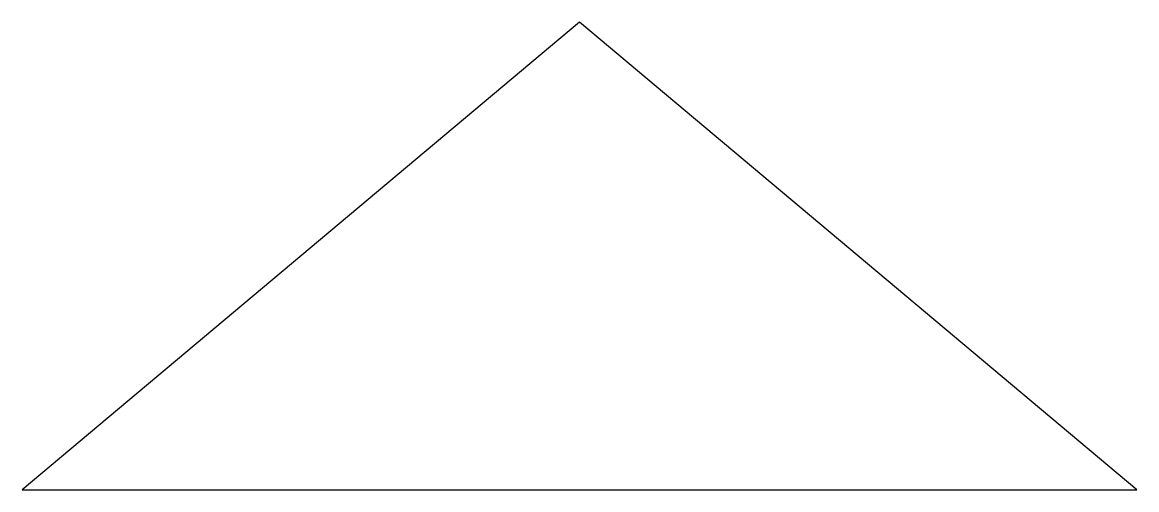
# Model space of a CAD drawing. Header units: millimetres. Extents: x 0 to 93, y 0 to 39.
import ezdxf

# ---------------------------------------------------------------- set-up
doc = ezdxf.new("R2010")
doc.units = ezdxf.units.MM

msp = doc.modelspace()

# ---------------------------------------------------------------- linework, layer by layer
msp.add_lwpolyline([(93, 0), (46.5, 39), (0, 0)], close=True)

doc.saveas('drawing.dxf')
